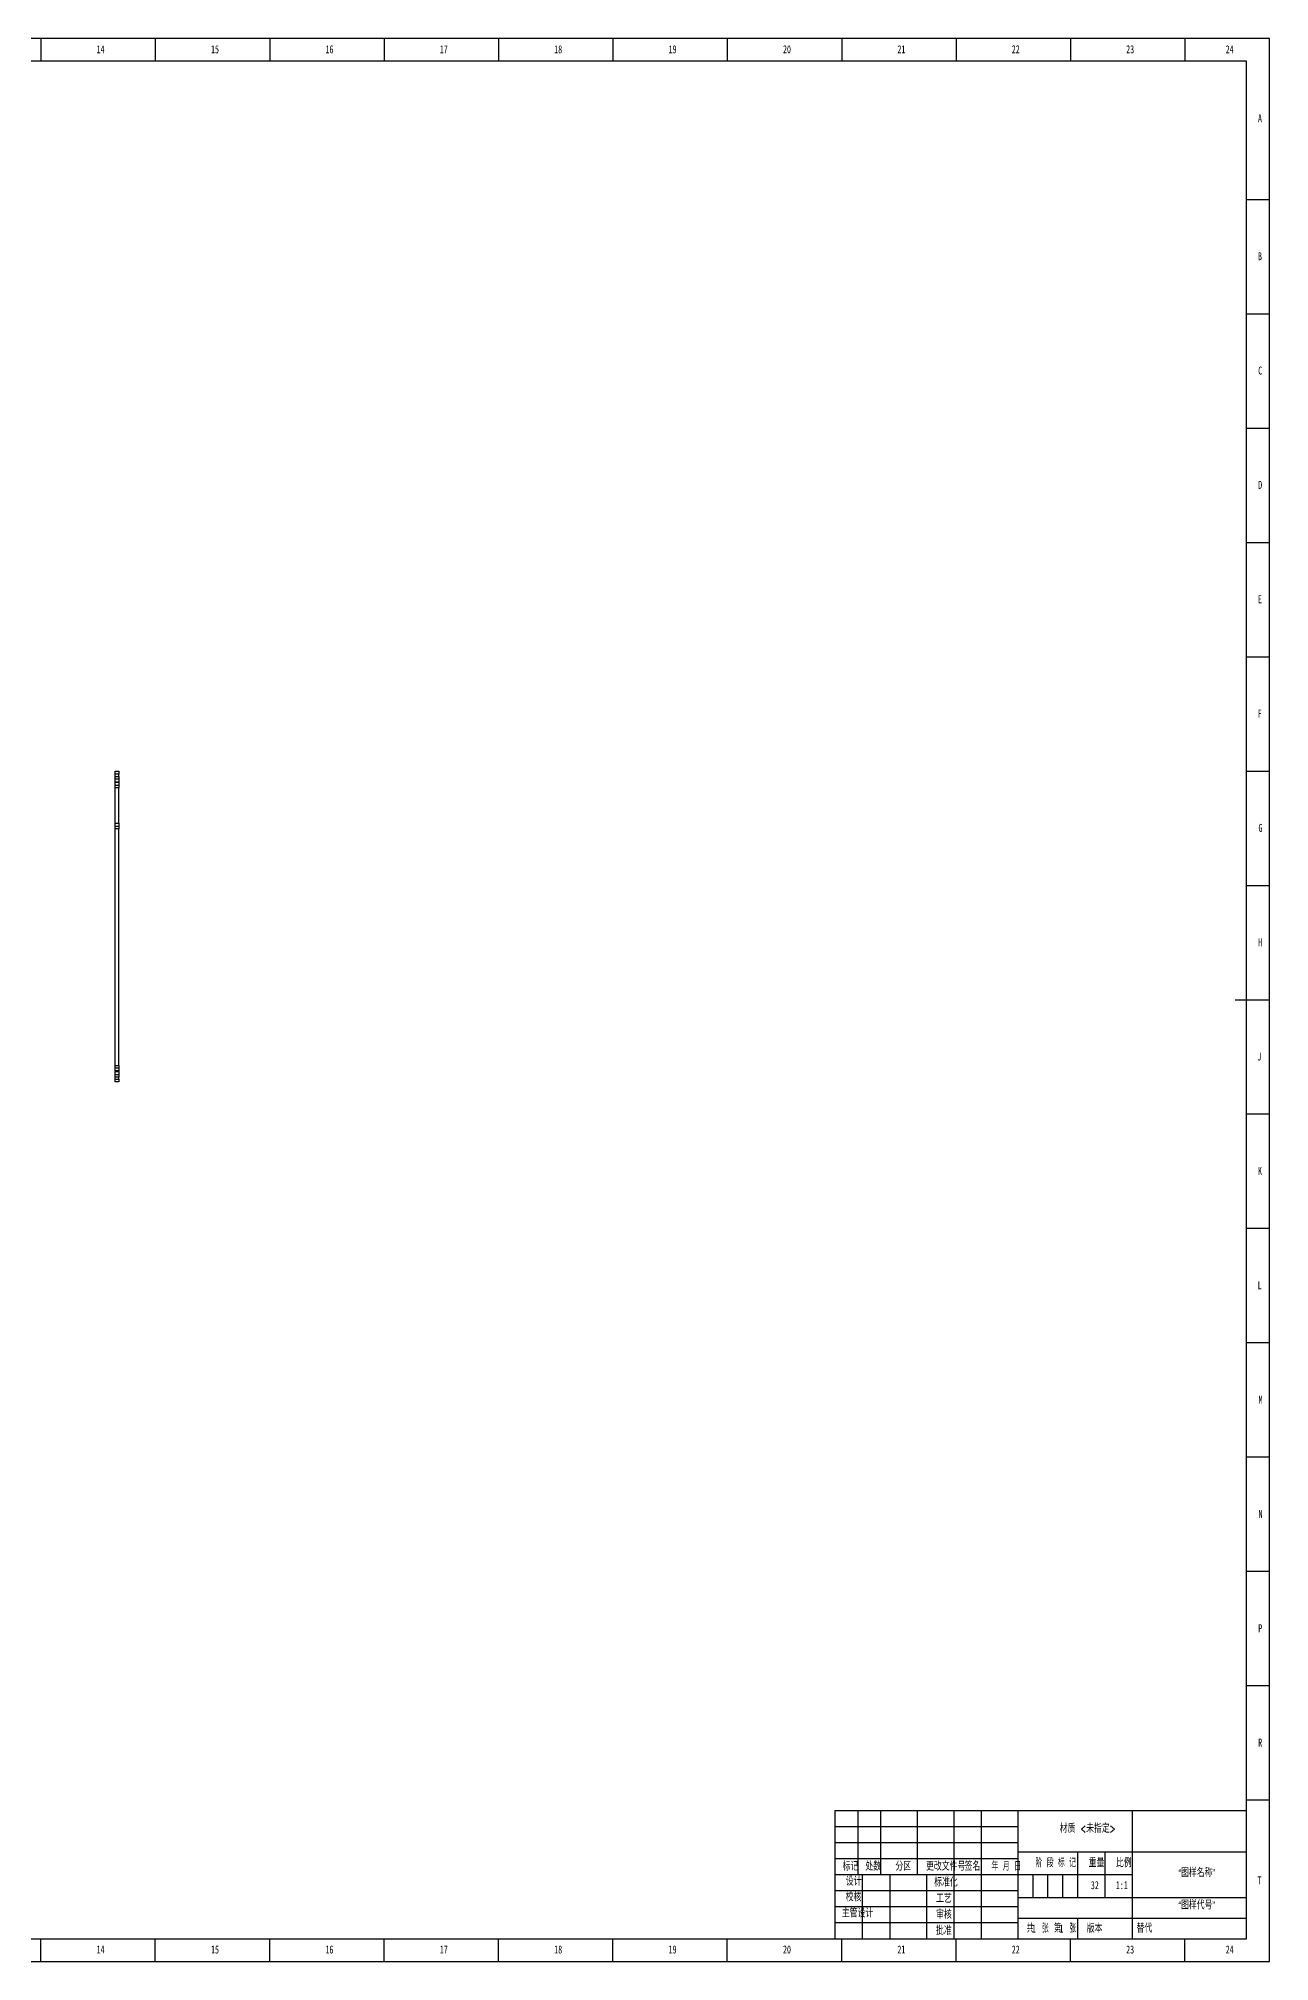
# Model space of a CAD drawing. Header units: millimetres. Extents: x 0 to 1189, y 0 to 841.
# Drawn here: x 651 to 1189, y 0 to 841 of the extents above; entities that cross this region are included whole.
import ezdxf

# ---------------------------------------------------------------- set-up
doc = ezdxf.new("R2010")
doc.units = ezdxf.units.MM
for name, color, linetype in [('10', 7, 'Continuous'), ('5', 7, 'Continuous'), ('9', 7, 'Continuous'), ('SLD-0', 7, 'Continuous')]:
    doc.layers.add(name, color=color, linetype=linetype)
doc.styles.add('SLDTEXTSTYLE0', font='TXT', dxfattribs={"width": 0.7, "bigfont": 'bigfont'})
doc.styles.add('SLDTEXTSTYLE1', font='TXT', dxfattribs={"width": 0.6, "bigfont": 'bigfont'})
doc.styles.add('SLDTEXTSTYLE2', font='TXT', dxfattribs={"width": 0.614286, "bigfont": 'bigfont'})
doc.styles.add('SLDTEXTSTYLE3', font='TXT', dxfattribs={"width": 0.62, "bigfont": 'bigfont'})
doc.styles.add('SLDTEXTSTYLE5', font='TXT', dxfattribs={"width": 0.7})

msp = doc.modelspace()

# ---------------------------------------------------------------- linework, layer by layer
at = {"color": 7, "linetype": 'Continuous', "lineweight": 25}
for p, q in [((684.5, 520.51), (686, 520.51)), ((684.5, 519.31), (684.5, 520.51)), ((686, 519.31), (684.5, 519.31)), ((684.5, 518.21), (684.5, 519.31)), ((684.5, 518.21), (686, 518.21)), ((684.5, 517.01), (684.5, 518.21)), ((686, 517.01), (684.5, 517.01)), ((684.5, 515.81), (684.5, 517.01)), ((686, 515.81), (684.5, 515.81)), ((684.5, 515.81), (684.5, 515.71)), ((684.5, 515.71), (686, 515.71)), ((684.5, 514.51), (684.5, 515.71)), ((684.5, 514.51), (686, 514.51)), ((684.5, 513.31), (684.5, 514.51)), ((686, 513.31), (684.5, 513.31)), ((684.5, 497.77), (684.5, 513.31)), ((686, 520.51), (686, 519.31)), ((686, 518.21), (686, 519.31)), ((686, 518.21), (686, 517.01)), ((686, 517.01), (686, 515.81)), ((686, 515.71), (686, 515.81)), ((686, 515.71), (686, 514.51)), ((686, 514.51), (686, 513.31)), ((686, 497.77), (686, 513.31)), ((684.5, 497.77), (686, 497.77)), ((684.5, 496.57), (684.5, 497.77)), ((684.5, 496.57), (686, 496.57)), ((684.5, 495.37), (684.5, 496.57)), ((686, 497.77), (686, 496.57)), ((686, 496.57), (686, 495.37)), ((686, 495.37), (684.5, 495.37)), ((684.5, 391.88), (684.5, 495.37)), ((686, 391.88), (686, 495.37)), ((684.5, 391.88), (686, 391.88)), ((684.5, 390.68), (684.5, 391.88)), ((686, 390.68), (684.5, 390.68)), ((684.5, 389.48), (684.5, 390.68)), ((686, 389.48), (684.5, 389.48)), ((684.5, 389.48), (684.5, 389.16)), ((684.5, 389.16), (686, 389.16)), ((684.5, 387.96), (684.5, 389.16)), ((684.5, 387.96), (686, 387.96)), ((684.5, 386.76), (684.5, 387.96)), ((686, 391.88), (686, 390.68)), ((686, 390.68), (686, 389.48)), ((686, 389.16), (686, 389.48)), ((686, 389.16), (686, 387.96)), ((686, 387.96), (686, 386.76)), ((686, 386.76), (684.5, 386.76)), ((684.5, 385.88), (684.5, 386.76)), ((684.5, 385.88), (686, 385.88)), ((684.5, 384.68), (684.5, 385.88)), ((686, 384.68), (684.5, 384.68)), ((686, 385.88), (686, 386.76)), ((686, 385.88), (686, 384.68))]:
    msp.add_line(p, q, dxfattribs=at)
at = {"layer": '5', "color": 7}
for p, q in [((1189, 841), (0, 841)), ((1189, 0), (1189, 841)), ((999, 59), (1079, 59)), ((999, 52), (1079, 52)), ((1085.5, 38), (1085.5, 28)), ((1092, 38), (1092, 28)), ((1098.5, 38), (1098.5, 28)), ((0, 0), (1189, 0))]:
    msp.add_line(p, q, dxfattribs=at)
at = {"layer": '5'}
for p, q in [((652, 841), (652, 831.05)), ((702, 841), (702, 831.05)), ((752, 841), (752, 831.05)), ((802, 841), (802, 831.05)), ((852, 841), (852, 831.05)), ((902, 841), (902, 831.05)), ((952, 841), (952, 831.05)), ((1002, 841), (1002, 831.05)), ((1052, 841), (1052, 831.05)), ((1102, 841), (1102, 831.05)), ((1152, 841), (1152, 831.05)), ((1189, 770.5), (1179, 770.5)), ((1189, 720.5), (1179, 720.5)), ((1189, 670.5), (1179, 670.5)), ((1189, 620.5), (1179, 620.5)), ((1189, 570.5), (1179, 570.5)), ((1189, 520.5), (1179, 520.5)), ((1189, 470.5), (1179, 470.5)), ((1189, 370.5), (1179, 370.5)), ((1189, 320.5), (1179, 320.5)), ((1189, 270.5), (1179, 270.5)), ((1189, 220.5), (1179, 220.5)), ((1189, 170.5), (1179, 170.5)), ((1189, 120.5), (1179, 120.5)), ((1189, 70.5), (1179, 70.5)), ((652, 0), (652, 10)), ((702, 0), (702, 10)), ((752, 0), (752, 10)), ((802, 0), (802, 10)), ((852, 0), (852, 10)), ((902, 0), (902, 10)), ((952, 0), (952, 10)), ((1002, 0), (1002, 10)), ((1052, 0), (1052, 10)), ((1102, 0), (1102, 10)), ((1152, 0), (1152, 10))]:
    msp.add_line(p, q, dxfattribs=at)
at = {"layer": '5', "color": 7, "lineweight": 25}
for p, q in [((1179, 831.05), (25, 831.05)), ((1179, 10), (1179, 831.05)), ((999, 66), (1179, 66)), ((999, 66), (999, 10)), ((1009, 66), (1009, 38)), ((1019, 66), (1019, 38)), ((1035, 66), (1035, 38)), ((1051, 66), (1051, 10)), ((1063, 66), (1063, 10)), ((1079, 66), (1079, 10)), ((1129, 66), (1129, 38)), ((999, 45), (1079, 45)), ((1079, 48), (1179, 48)), ((1105, 48), (1105, 28)), ((1117, 48), (1117, 28)), ((999, 38), (1129, 38)), ((1011, 38), (1011, 10)), ((1023, 38), (1023, 10)), ((1039, 38), (1039, 10)), ((1129, 38), (1129, 10)), ((999, 31), (1079, 31)), ((1079, 28), (1179, 28)), ((999, 24), (1079, 24)), ((999, 17), (1079, 17)), ((1079.01, 18.98), (1179, 18.98)), ((0, 10), (1179, 10))]:
    msp.add_line(p, q, dxfattribs=at)
at = {"layer": '5', "lineweight": 25}
for p, q in [((1189, 420.5), (1174, 420.5)), ((1105, 18.98), (1105, 10))]:
    msp.add_line(p, q, dxfattribs=at)

# ---------------------------------------------------------------- texts
at = {"layer": '10', "char_height": 3.5}
for s, insert, attachment_point, style in [('14', (678.09, 838.02), 2, 'SLDTEXTSTYLE5'), ('15', (728.09, 838.02), 2, 'SLDTEXTSTYLE5'), ('16', (778.09, 838.02), 2, 'SLDTEXTSTYLE5'), ('17', (828.09, 838.02), 2, 'SLDTEXTSTYLE5'), ('18', (878.09, 838.02), 2, 'SLDTEXTSTYLE5'), ('19', (928.09, 838.02), 2, 'SLDTEXTSTYLE5'), ('20', (978.09, 838.02), 2, 'SLDTEXTSTYLE5'), ('21', (1028.09, 838.02), 2, 'SLDTEXTSTYLE5'), ('22', (1078.09, 838.02), 2, 'SLDTEXTSTYLE5'), ('23', (1128.09, 838.02), 2, 'SLDTEXTSTYLE5'), ('24', (1171.59, 838.02), 2, 'SLDTEXTSTYLE5'), ('A', (1184.82, 807.77), 2, 'SLDTEXTSTYLE5'), ('B', (1184.82, 747.52), 2, 'SLDTEXTSTYLE5'), ('C', (1184.93, 697.52), 2, 'SLDTEXTSTYLE5'), ('D', (1184.93, 647.52), 2, 'SLDTEXTSTYLE5'), ('E', (1184.82, 597.52), 2, 'SLDTEXTSTYLE5'), ('F', (1184.72, 547.52), 2, 'SLDTEXTSTYLE5'), ('G', (1185.04, 497.52), 2, 'SLDTEXTSTYLE5'), ('H', (1184.93, 447.52), 2, 'SLDTEXTSTYLE5'), ('J', (1184.52, 397.52), 2, 'SLDTEXTSTYLE5'), ('K', (1184.82, 347.52), 2, 'SLDTEXTSTYLE5'), ('L', (1184.68, 297.52), 2, 'SLDTEXTSTYLE5'), ('M', (1185.1, 247.52), 2, 'SLDTEXTSTYLE5'), ('N', (1185.05, 197.52), 2, 'SLDTEXTSTYLE5'), ('P', (1184.94, 147.52), 2, 'SLDTEXTSTYLE5'), ('R', (1184.93, 97.52), 2, 'SLDTEXTSTYLE5'), ('材质 <未指定>', (1109.48, 59.86), 2, 'SLDTEXTSTYLE0'), ('32', (1112.66, 35.16), 2, 'SLDTEXTSTYLE5'), ('“图样名称”', (1157.17, 40.51), 2, 'SLDTEXTSTYLE0'), ('T', (1184.66, 37.24), 2, 'SLDTEXTSTYLE5'), ('校核', (1007.18, 29.86), 2, 'SLDTEXTSTYLE0'), ('“图样代号”', (1157.17, 26.37), 2, 'SLDTEXTSTYLE0'), ('主管设计', (1008.93, 22.83), 2, 'SLDTEXTSTYLE0'), ('1', (1085.11, 16.19), 1, 'SLDTEXTSTYLE5'), ('1', (1097.14, 16.19), 1, 'SLDTEXTSTYLE5'), ('14', (678.09, 7.02), 2, 'SLDTEXTSTYLE5'), ('15', (728.09, 7.02), 2, 'SLDTEXTSTYLE5'), ('16', (778.09, 7.02), 2, 'SLDTEXTSTYLE5'), ('17', (828.09, 7.02), 2, 'SLDTEXTSTYLE5'), ('18', (878.09, 7.02), 2, 'SLDTEXTSTYLE5'), ('19', (928.09, 7.02), 2, 'SLDTEXTSTYLE5'), ('20', (978.09, 7.02), 2, 'SLDTEXTSTYLE5'), ('21', (1028.09, 7.02), 2, 'SLDTEXTSTYLE5'), ('22', (1078.09, 7.02), 2, 'SLDTEXTSTYLE5'), ('23', (1128.09, 7.02), 2, 'SLDTEXTSTYLE5'), ('24', (1171.59, 7.02), 2, 'SLDTEXTSTYLE5')]:
    msp.add_mtext(s, dxfattribs=dict(at, insert=insert, attachment_point=attachment_point, style=style))
at = {"layer": '10', "color": 7, "insert": (1112.53, 16.19), "char_height": 3.5, "attachment_point": 2, "style": 'SLDTEXTSTYLE0'}
msp.add_mtext('版本', dxfattribs=at)
at = {"layer": '9', "color": 7, "char_height": 3.5, "attachment_point": 2}
for s, insert, style in [('标记', (1005.82, 43.31), 'SLDTEXTSTYLE0'), ('处数', (1015.76, 43.31), 'SLDTEXTSTYLE0'), ('分区', (1028.92, 43.31), 'SLDTEXTSTYLE0'), ('更改文件号', (1047.47, 43.31), 'SLDTEXTSTYLE0'), ('签名', (1059.15, 43.31), 'SLDTEXTSTYLE0'), ('年 月 日', (1073.91, 43.31), 'SLDTEXTSTYLE3'), ('阶 段 标 记', (1095.54, 44.81), 'SLDTEXTSTYLE2'), ('重量', (1113.4, 44.81), 'SLDTEXTSTYLE0'), ('比例', (1125.29, 44.81), 'SLDTEXTSTYLE0'), ('设计', (1007.23, 36.77), 'SLDTEXTSTYLE0'), ('标准化', (1047.57, 36.36), 'SLDTEXTSTYLE0'), ('工艺', (1046.68, 29.23), 'SLDTEXTSTYLE0'), ('审核', (1046.68, 22.25), 'SLDTEXTSTYLE0'), ('批准', (1046.66, 15.22), 'SLDTEXTSTYLE0'), ('共  张', (1087.69, 16.19), 'SLDTEXTSTYLE1'), ('第  张', (1099.68, 16.19), 'SLDTEXTSTYLE1')]:
    msp.add_mtext(s, dxfattribs=dict(at, insert=insert, style=style))
at = {"layer": 'SLD-0', "char_height": 3.5}
for s, insert, attachment_point, style in [('1:1', (1124.44, 35.16), 2, 'SLDTEXTSTYLE5'), ('替代', (1130.85, 16.19), 1, 'SLDTEXTSTYLE0')]:
    msp.add_mtext(s, dxfattribs=dict(at, insert=insert, attachment_point=attachment_point, style=style))

doc.saveas('drawing.dxf')
